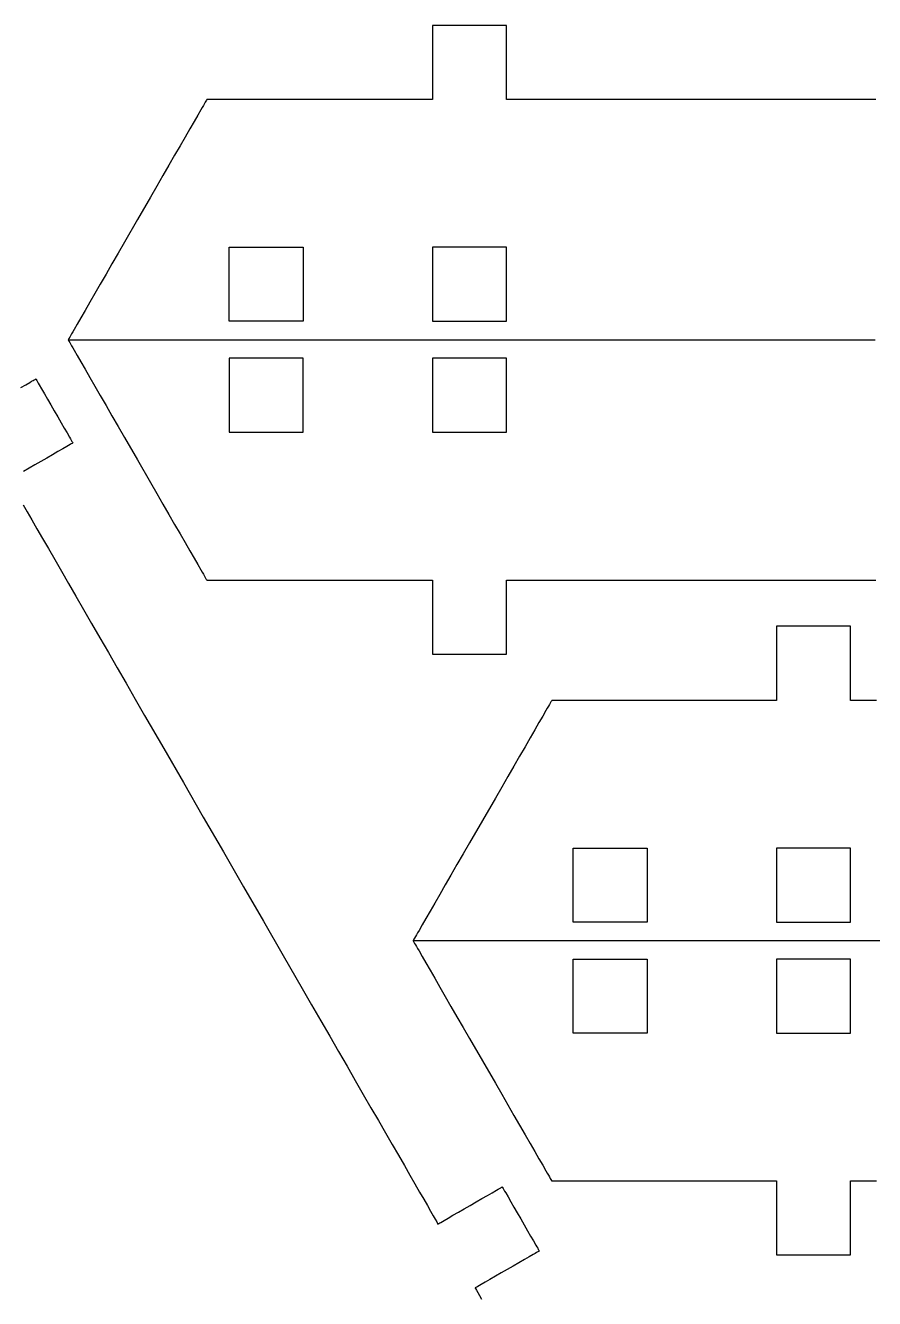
# Model space of a CAD drawing. Header units: millimetres. Extents: x 132 to 771, y 404 to 944.
# Drawn here: x 233.9 to 279.8, y 472.4 to 541.2 of the extents above; entities that cross this region are included whole.
import ezdxf

# ---------------------------------------------------------------- set-up
doc = ezdxf.new("R2010")
doc.units = ezdxf.units.MM
doc.header["$MEASUREMENT"] = 0
doc.layers.get('0').update_dxf_attribs({"linetype": 'CONTINUOUS', "true_color": 0xffffff})

msp = doc.modelspace()

# ---------------------------------------------------------------- linework, layer by layer
at = {"color": 7, "linetype": 'Continuous', "true_color": 0xffffff}
for points in [[(279.83, 537.165), (279.602, 537.165), (279.357, 537.165), (279.087, 537.165), (278.8, 537.165), (278.492, 537.165), (278.167, 537.165), (277.825, 537.165), (277.465, 537.165), (277.092, 537.165), (276.702, 537.165), (275.887, 537.165), (275.025, 537.165), (274.125, 537.165), (273.195, 537.165), (272.24, 537.165), (271.272, 537.165), (270.295, 537.165), (269.317, 537.165), (268.35, 537.165), (267.395, 537.165), (266.465, 537.165), (265.565, 537.165), (264.702, 537.165), (263.885, 537.165), (263.497, 537.165), (263.122, 537.165), (262.765, 537.165), (262.42, 537.165), (262.095, 537.165), (261.787, 537.165), (261.5, 537.165), (261.23, 537.165), (260.982, 537.165), (260.757, 537.165), (260.555, 537.165), (260.377, 537.165), (260.222, 537.165), (260.095, 537.165), (259.992, 537.165), (259.92, 537.165), (259.875, 537.165), (259.86, 537.165), (259.867, 537.177), (259.867, 537.21), (259.867, 537.265), (259.867, 537.337), (259.867, 537.427), (259.867, 537.535), (259.867, 537.79), (259.867, 538.092), (259.867, 538.43), (259.867, 538.792), (259.867, 539.165), (259.867, 539.537), (259.867, 539.9), (259.867, 540.237), (259.867, 540.54), (259.867, 540.795), (259.867, 540.902), (259.867, 540.992), (259.867, 541.065), (259.867, 541.12), (259.867, 541.152), (259.867, 541.165), (259.855, 541.165), (259.822, 541.165), (259.767, 541.165), (259.695, 541.165), (259.605, 541.165), (259.497, 541.165), (259.242, 541.165), (258.94, 541.165), (258.602, 541.165), (258.24, 541.165), (257.867, 541.165), (257.495, 541.165), (257.132, 541.165), (256.795, 541.165), (256.492, 541.165), (256.237, 541.165), (256.13, 541.165), (256.04, 541.165), (255.967, 541.165), (255.912, 541.165), (255.88, 541.165), (255.867, 541.165), (255.867, 541.152), (255.867, 541.12), (255.867, 541.065), (255.867, 540.992), (255.867, 540.902), (255.867, 540.795), (255.867, 540.54), (255.867, 540.237), (255.867, 539.9), (255.867, 539.537), (255.867, 539.165), (255.867, 538.792), (255.867, 538.43), (255.867, 538.092), (255.867, 537.79), (255.867, 537.535), (255.867, 537.427), (255.867, 537.337), (255.867, 537.265), (255.867, 537.21), (255.867, 537.177), (255.867, 537.165), (255.857, 537.165), (255.832, 537.165), (255.79, 537.165), (255.73, 537.165), (255.655, 537.165), (255.565, 537.165), (255.342, 537.165), (255.067, 537.165), (254.74, 537.165), (254.37, 537.165), (253.96, 537.165), (253.512, 537.165), (253.035, 537.165), (252.532, 537.165), (252.005, 537.165), (251.46, 537.165), (250.902, 537.165), (249.762, 537.165), (248.625, 537.165), (248.067, 537.165), (247.522, 537.165), (246.995, 537.165), (246.49, 537.165), (246.012, 537.165), (245.567, 537.165), (245.155, 537.165), (244.785, 537.165), (244.46, 537.165), (244.182, 537.165), (243.96, 537.165), (243.87, 537.165), (243.795, 537.165), (243.737, 537.165), (243.692, 537.165), (243.667, 537.165), (243.657, 537.165), (243.655, 537.155), (243.637, 537.127), (243.612, 537.082), (243.575, 537.02), (243.53, 536.94), (243.475, 536.845), (243.41, 536.732), (243.337, 536.607), (243.167, 536.312), (242.967, 535.965), (242.74, 535.572), (242.487, 535.135), (242.215, 534.66), (241.92, 534.152), (241.61, 533.615), (241.287, 533.055), (240.952, 532.475), (240.61, 531.88), (239.91, 530.67), (239.21, 529.457), (238.867, 528.862), (238.532, 528.282), (238.21, 527.722), (237.9, 527.185), (237.605, 526.677), (237.332, 526.202), (237.08, 525.765), (236.852, 525.37), (236.652, 525.022), (236.482, 524.73), (236.41, 524.602), (236.345, 524.49), (236.29, 524.395), (236.245, 524.315), (236.207, 524.252), (236.182, 524.207), (236.165, 524.177), (236.16, 524.167), (236.165, 524.165), (236.182, 524.137), (236.207, 524.092), (236.245, 524.03), (236.29, 523.95), (236.345, 523.855), (236.41, 523.742), (236.482, 523.617), (236.652, 523.322), (236.852, 522.975), (237.08, 522.582), (237.332, 522.145), (237.605, 521.67), (237.9, 521.162), (238.21, 520.625), (238.532, 520.065), (238.867, 519.485), (239.21, 518.89), (239.91, 517.68), (240.61, 516.467), (240.952, 515.872), (241.287, 515.292), (241.61, 514.732), (241.92, 514.195), (242.215, 513.687), (242.487, 513.212), (242.74, 512.775), (242.967, 512.38), (243.167, 512.032), (243.337, 511.74), (243.41, 511.612), (243.475, 511.5), (243.53, 511.405), (243.575, 511.325), (243.612, 511.262), (243.637, 511.217), (243.655, 511.187), (243.66, 511.177), (243.67, 511.185), (243.695, 511.185), (243.737, 511.185), (243.797, 511.185), (243.872, 511.185), (243.962, 511.185), (244.185, 511.185), (244.46, 511.185), (244.787, 511.185), (245.157, 511.185), (245.567, 511.185), (246.012, 511.185), (246.49, 511.185), (246.995, 511.185), (247.522, 511.185), (248.067, 511.185), (248.625, 511.185), (249.762, 511.185), (250.9, 511.185), (251.457, 511.185), (252.002, 511.185), (252.527, 511.185), (253.032, 511.185), (253.51, 511.185), (253.955, 511.185), (254.365, 511.185), (254.735, 511.185), (255.06, 511.185), (255.335, 511.185), (255.557, 511.185), (255.647, 511.185), (255.72, 511.185), (255.78, 511.185), (255.822, 511.185), (255.847, 511.185), (255.855, 511.185), (255.867, 511.172), (255.867, 511.14), (255.867, 511.085), (255.867, 511.012), (255.867, 510.922), (255.867, 510.815), (255.867, 510.56), (255.867, 510.257), (255.867, 509.92), (255.867, 509.557), (255.867, 509.185), (255.867, 508.812), (255.867, 508.45), (255.867, 508.112), (255.867, 507.81), (255.867, 507.555), (255.867, 507.447), (255.867, 507.357), (255.867, 507.285), (255.867, 507.23), (255.867, 507.197), (255.867, 507.185), (255.88, 507.185), (255.912, 507.185), (255.967, 507.185), (256.04, 507.185), (256.13, 507.185), (256.237, 507.185), (256.492, 507.185), (256.795, 507.185), (257.132, 507.185), (257.495, 507.185), (257.867, 507.185), (258.24, 507.185), (258.602, 507.185), (258.94, 507.185), (259.242, 507.185), (259.497, 507.185), (259.605, 507.185), (259.695, 507.185), (259.767, 507.185), (259.822, 507.185), (259.855, 507.185), (259.867, 507.185), (259.867, 507.197), (259.867, 507.23), (259.867, 507.285), (259.867, 507.357), (259.867, 507.447), (259.867, 507.555), (259.867, 507.81), (259.867, 508.112), (259.867, 508.45), (259.867, 508.812), (259.867, 509.185), (259.867, 509.557), (259.867, 509.92), (259.867, 510.257), (259.867, 510.56), (259.867, 510.815), (259.867, 510.922), (259.867, 511.012), (259.867, 511.085), (259.867, 511.14), (259.867, 511.172), (259.867, 511.185), (259.882, 511.185), (259.927, 511.185), (260, 511.185), (260.102, 511.185), (260.23, 511.185), (260.382, 511.185), (260.562, 511.185), (260.762, 511.185), (260.99, 511.185), (261.235, 511.185), (261.505, 511.185), (261.792, 511.185), (262.1, 511.185), (262.425, 511.185), (262.767, 511.185), (263.127, 511.185), (263.5, 511.185), (263.89, 511.185), (264.705, 511.185), (265.567, 511.185), (266.467, 511.185), (267.397, 511.185), (268.35, 511.185), (269.32, 511.185), (270.295, 511.185), (271.272, 511.185), (272.24, 511.185), (273.195, 511.185), (274.125, 511.185), (275.025, 511.185), (275.885, 511.185), (276.702, 511.185), (277.09, 511.185), (277.465, 511.185), (277.822, 511.185), (278.165, 511.185), (278.49, 511.185), (278.797, 511.185), (279.085, 511.185), (279.352, 511.185), (279.6, 511.185), (279.825, 511.185)], [(244.867, 525.175), (244.867, 525.187), (244.867, 525.22), (244.867, 525.275), (244.867, 525.347), (244.867, 525.437), (244.867, 525.545), (244.867, 525.8), (244.867, 526.102), (244.867, 526.44), (244.867, 526.802), (244.867, 527.175), (244.867, 527.547), (244.867, 527.91), (244.867, 528.247), (244.867, 528.55), (244.867, 528.805), (244.867, 528.912), (244.867, 529.002), (244.867, 529.075), (244.867, 529.13), (244.867, 529.162), (244.867, 529.175), (244.88, 529.175), (244.912, 529.175), (244.967, 529.175), (245.04, 529.175), (245.13, 529.175), (245.237, 529.175), (245.492, 529.175), (245.795, 529.175), (246.132, 529.175), (246.495, 529.175), (246.867, 529.175), (247.24, 529.175), (247.602, 529.175), (247.94, 529.175), (248.242, 529.175), (248.497, 529.175), (248.605, 529.175), (248.695, 529.175), (248.767, 529.175), (248.822, 529.175), (248.855, 529.175), (248.867, 529.175), (248.867, 529.162), (248.867, 529.13), (248.867, 529.075), (248.867, 529.002), (248.867, 528.912), (248.867, 528.805), (248.867, 528.55), (248.867, 528.247), (248.867, 527.91), (248.867, 527.547), (248.867, 527.175), (248.867, 526.802), (248.867, 526.44), (248.867, 526.102), (248.867, 525.8), (248.867, 525.545), (248.867, 525.437), (248.867, 525.347), (248.867, 525.275), (248.867, 525.22), (248.867, 525.187), (248.867, 525.175), (248.855, 525.175), (248.822, 525.175), (248.767, 525.175), (248.695, 525.175), (248.605, 525.175), (248.497, 525.175), (248.242, 525.175), (247.94, 525.175), (247.602, 525.175), (247.24, 525.175), (246.867, 525.175), (246.495, 525.175), (246.132, 525.175), (245.795, 525.175), (245.492, 525.175), (245.237, 525.175), (245.13, 525.175), (245.04, 525.175), (244.967, 525.175), (244.912, 525.175), (244.88, 525.175), (244.867, 525.175)], [(255.867, 525.175), (255.88, 525.175), (255.912, 525.175), (255.967, 525.175), (256.04, 525.175), (256.13, 525.175), (256.237, 525.175), (256.492, 525.175), (256.795, 525.175), (257.132, 525.175), (257.495, 525.175), (257.867, 525.175), (258.24, 525.175), (258.602, 525.175), (258.94, 525.175), (259.242, 525.175), (259.497, 525.175), (259.605, 525.175), (259.695, 525.175), (259.767, 525.175), (259.822, 525.175), (259.855, 525.175), (259.867, 525.175), (259.867, 525.187), (259.867, 525.22), (259.867, 525.275), (259.867, 525.347), (259.867, 525.437), (259.867, 525.545), (259.867, 525.8), (259.867, 526.102), (259.867, 526.44), (259.867, 526.802), (259.867, 527.175), (259.867, 527.547), (259.867, 527.91), (259.867, 528.247), (259.867, 528.55), (259.867, 528.805), (259.867, 528.912), (259.867, 529.002), (259.867, 529.075), (259.867, 529.13), (259.867, 529.162), (259.867, 529.175), (259.855, 529.175), (259.822, 529.175), (259.767, 529.175), (259.695, 529.175), (259.605, 529.175), (259.497, 529.175), (259.242, 529.175), (258.94, 529.175), (258.602, 529.175), (258.24, 529.175), (257.867, 529.175), (257.495, 529.175), (257.132, 529.175), (256.795, 529.175), (256.492, 529.175), (256.237, 529.175), (256.13, 529.175), (256.04, 529.175), (255.967, 529.175), (255.912, 529.175), (255.88, 529.175), (255.867, 529.175), (255.867, 529.162), (255.867, 529.13), (255.867, 529.075), (255.867, 529.002), (255.867, 528.912), (255.867, 528.805), (255.867, 528.55), (255.867, 528.247), (255.867, 527.91), (255.867, 527.547), (255.867, 527.175), (255.867, 526.802), (255.867, 526.44), (255.867, 526.102), (255.867, 525.8), (255.867, 525.545), (255.867, 525.437), (255.867, 525.347), (255.867, 525.275), (255.867, 525.22), (255.867, 525.187), (255.867, 525.175)], [(236.16, 524.175), (236.21, 524.175), (236.355, 524.175), (236.595, 524.175), (236.927, 524.175), (237.345, 524.175), (237.847, 524.175), (238.432, 524.175), (239.092, 524.175), (239.83, 524.175), (240.64, 524.175), (241.517, 524.175), (242.46, 524.175), (243.465, 524.175), (244.53, 524.175), (245.652, 524.175), (246.827, 524.175), (248.052, 524.175), (249.322, 524.175), (250.637, 524.175), (251.995, 524.175), (254.815, 524.175), (257.76, 524.175), (260.807, 524.175), (263.927, 524.175), (267.1, 524.175), (270.295, 524.175), (273.49, 524.175), (276.662, 524.175), (279.782, 524.175)], [(244.867, 523.175), (244.867, 523.162), (244.867, 523.13), (244.867, 523.075), (244.867, 523.002), (244.867, 522.912), (244.867, 522.805), (244.867, 522.55), (244.867, 522.247), (244.867, 521.91), (244.867, 521.547), (244.867, 521.175), (244.867, 520.802), (244.867, 520.44), (244.867, 520.102), (244.867, 519.8), (244.867, 519.545), (244.867, 519.437), (244.867, 519.347), (244.867, 519.275), (244.867, 519.22), (244.867, 519.187), (244.867, 519.175), (244.88, 519.175), (244.912, 519.175), (244.967, 519.175), (245.04, 519.175), (245.13, 519.175), (245.237, 519.175), (245.492, 519.175), (245.795, 519.175), (246.132, 519.175), (246.495, 519.175), (246.867, 519.175), (247.24, 519.175), (247.602, 519.175), (247.94, 519.175), (248.242, 519.175), (248.497, 519.175), (248.605, 519.175), (248.695, 519.175), (248.767, 519.175), (248.822, 519.175), (248.855, 519.175), (248.867, 519.175), (248.867, 519.187), (248.867, 519.22), (248.867, 519.275), (248.867, 519.347), (248.867, 519.437), (248.867, 519.545), (248.867, 519.8), (248.867, 520.102), (248.867, 520.44), (248.867, 520.802), (248.867, 521.175), (248.867, 521.547), (248.867, 521.91), (248.867, 522.247), (248.867, 522.55), (248.867, 522.805), (248.867, 522.912), (248.867, 523.002), (248.867, 523.075), (248.867, 523.13), (248.867, 523.162), (248.867, 523.175), (248.855, 523.175), (248.822, 523.175), (248.767, 523.175), (248.695, 523.175), (248.605, 523.175), (248.497, 523.175), (248.242, 523.175), (247.94, 523.175), (247.602, 523.175), (247.24, 523.175), (246.867, 523.175), (246.495, 523.175), (246.132, 523.175), (245.795, 523.175), (245.492, 523.175), (245.237, 523.175), (245.13, 523.175), (245.04, 523.175), (244.967, 523.175), (244.912, 523.175), (244.88, 523.175), (244.867, 523.175)], [(259.867, 523.175), (259.855, 523.175), (259.822, 523.175), (259.767, 523.175), (259.695, 523.175), (259.605, 523.175), (259.497, 523.175), (259.242, 523.175), (258.94, 523.175), (258.602, 523.175), (258.24, 523.175), (257.867, 523.175), (257.495, 523.175), (257.132, 523.175), (256.795, 523.175), (256.492, 523.175), (256.237, 523.175), (256.13, 523.175), (256.04, 523.175), (255.967, 523.175), (255.912, 523.175), (255.88, 523.175), (255.867, 523.175), (255.867, 523.162), (255.867, 523.13), (255.867, 523.075), (255.867, 523.002), (255.867, 522.912), (255.867, 522.805), (255.867, 522.55), (255.867, 522.247), (255.867, 521.91), (255.867, 521.547), (255.867, 521.175), (255.867, 520.802), (255.867, 520.44), (255.867, 520.102), (255.867, 519.8), (255.867, 519.545), (255.867, 519.437), (255.867, 519.347), (255.867, 519.275), (255.867, 519.22), (255.867, 519.187), (255.867, 519.175), (255.88, 519.175), (255.912, 519.175), (255.967, 519.175), (256.04, 519.175), (256.13, 519.175), (256.237, 519.175), (256.492, 519.175), (256.795, 519.175), (257.132, 519.175), (257.495, 519.175), (257.867, 519.175), (258.24, 519.175), (258.602, 519.175), (258.94, 519.175), (259.242, 519.175), (259.497, 519.175), (259.605, 519.175), (259.695, 519.175), (259.767, 519.175), (259.822, 519.175), (259.855, 519.175), (259.867, 519.175), (259.867, 519.187), (259.867, 519.22), (259.867, 519.275), (259.867, 519.347), (259.867, 519.437), (259.867, 519.545), (259.867, 519.8), (259.867, 520.102), (259.867, 520.44), (259.867, 520.802), (259.867, 521.175), (259.867, 521.547), (259.867, 521.91), (259.867, 522.247), (259.867, 522.55), (259.867, 522.805), (259.867, 522.912), (259.867, 523.002), (259.867, 523.075), (259.867, 523.13), (259.867, 523.162), (259.867, 523.175)], [(233.612, 521.595), (233.872, 521.747), (234.095, 521.875), (234.187, 521.93), (234.265, 521.975), (234.33, 522.01), (234.375, 522.037), (234.405, 522.055), (234.415, 522.06), (234.42, 522.05), (234.437, 522.02), (234.465, 521.975), (234.5, 521.91), (234.545, 521.832), (234.6, 521.74), (234.727, 521.52), (234.88, 521.257), (235.047, 520.965), (235.227, 520.652), (235.415, 520.327), (235.602, 520.005), (235.782, 519.692), (235.95, 519.4), (236.102, 519.137), (236.23, 518.917), (236.285, 518.825), (236.33, 518.745), (236.365, 518.682), (236.392, 518.637), (236.41, 518.607), (236.415, 518.597), (236.405, 518.592), (236.375, 518.575), (236.33, 518.547), (236.265, 518.512), (236.187, 518.467), (236.095, 518.412), (235.872, 518.285), (235.612, 518.132), (235.317, 517.965), (235.005, 517.785), (234.682, 517.597), (234.36, 517.41), (234.047, 517.23), (233.752, 517.062)], [(233.722, 515.26), (233.947, 514.87), (234.197, 514.435), (234.472, 513.96), (234.772, 513.442), (235.092, 512.887), (235.435, 512.295), (235.797, 511.667), (236.177, 511.007), (236.577, 510.315), (236.992, 509.592), (237.425, 508.845), (237.872, 508.07), (238.335, 507.272), (238.807, 506.45), (239.292, 505.61), (239.79, 504.75), (240.295, 503.875), (241.33, 502.08), (242.392, 500.242), (243.47, 498.375), (244.557, 496.492), (245.642, 494.61), (246.72, 492.742), (247.782, 490.902), (248.817, 489.107), (249.322, 488.232), (249.817, 487.372), (250.305, 486.532), (250.777, 485.712), (251.237, 484.912), (251.685, 484.137), (252.117, 483.39), (252.532, 482.667), (252.932, 481.975), (253.312, 481.315), (253.675, 480.687), (254.017, 480.095), (254.337, 479.54), (254.635, 479.022), (254.91, 478.545), (255.16, 478.11), (255.385, 477.72), (255.582, 477.377), (255.755, 477.08), (255.895, 476.832), (256.007, 476.637), (256.09, 476.497), (256.137, 476.41), (256.155, 476.38), (256.175, 476.392), (256.205, 476.41), (256.25, 476.437), (256.315, 476.472), (256.392, 476.517), (256.485, 476.572), (256.707, 476.7), (256.967, 476.852), (257.262, 477.02), (257.575, 477.2), (257.897, 477.387), (258.22, 477.575), (258.532, 477.755), (258.827, 477.922), (259.087, 478.075), (259.31, 478.202), (259.402, 478.257), (259.48, 478.302), (259.545, 478.337), (259.59, 478.365), (259.62, 478.382), (259.63, 478.387), (259.635, 478.377), (259.652, 478.347), (259.68, 478.302), (259.715, 478.237), (259.76, 478.16), (259.815, 478.067), (259.942, 477.847), (260.095, 477.585), (260.262, 477.292), (260.442, 476.98), (260.63, 476.655), (260.817, 476.332), (260.997, 476.02), (261.165, 475.727), (261.317, 475.465), (261.445, 475.245), (261.5, 475.152), (261.545, 475.072), (261.58, 475.01), (261.607, 474.965), (261.625, 474.935), (261.63, 474.925), (261.62, 474.92), (261.59, 474.902), (261.545, 474.875), (261.48, 474.84), (261.402, 474.795), (261.31, 474.74), (261.087, 474.612), (260.827, 474.46), (260.532, 474.292), (260.22, 474.112), (259.897, 473.925), (259.575, 473.737), (259.262, 473.557), (258.967, 473.39), (258.707, 473.237), (258.485, 473.11), (258.392, 473.055), (258.315, 473.01), (258.25, 472.975), (258.205, 472.947), (258.175, 472.93), (258.165, 472.925), (258.17, 472.917), (258.182, 472.895), (258.23, 472.812), (258.302, 472.685), (258.4, 472.52), (258.512, 472.322)], [(279.855, 504.687), (279.54, 504.687), (279.262, 504.687), (279.025, 504.687), (278.825, 504.687), (278.667, 504.687), (278.555, 504.687), (278.485, 504.687), (278.46, 504.687), (278.462, 504.7), (278.462, 504.732), (278.462, 504.787), (278.462, 504.86), (278.462, 504.95), (278.462, 505.057), (278.462, 505.312), (278.462, 505.615), (278.462, 505.952), (278.462, 506.315), (278.462, 506.687), (278.462, 507.06), (278.462, 507.422), (278.462, 507.76), (278.462, 508.062), (278.462, 508.317), (278.462, 508.425), (278.462, 508.515), (278.462, 508.587), (278.462, 508.642), (278.462, 508.675), (278.462, 508.687), (278.45, 508.687), (278.417, 508.687), (278.362, 508.687), (278.29, 508.687), (278.2, 508.687), (278.092, 508.687), (277.837, 508.687), (277.535, 508.687), (277.197, 508.687), (276.835, 508.687), (276.462, 508.687), (276.09, 508.687), (275.727, 508.687), (275.39, 508.687), (275.087, 508.687), (274.832, 508.687), (274.725, 508.687), (274.635, 508.687), (274.562, 508.687), (274.507, 508.687), (274.475, 508.687), (274.462, 508.687), (274.462, 508.675), (274.462, 508.642), (274.462, 508.587), (274.462, 508.515), (274.462, 508.425), (274.462, 508.317), (274.462, 508.062), (274.462, 507.76), (274.462, 507.422), (274.462, 507.06), (274.462, 506.687), (274.462, 506.315), (274.462, 505.952), (274.462, 505.615), (274.462, 505.312), (274.462, 505.057), (274.462, 504.95), (274.462, 504.86), (274.462, 504.787), (274.462, 504.732), (274.462, 504.7), (274.462, 504.687), (274.452, 504.687), (274.427, 504.687), (274.385, 504.687), (274.325, 504.687), (274.252, 504.687), (274.162, 504.687), (273.94, 504.687), (273.665, 504.687), (273.34, 504.687), (272.972, 504.687), (272.562, 504.687), (272.12, 504.687), (271.642, 504.687), (271.14, 504.687), (270.617, 504.687), (270.075, 504.687), (269.517, 504.687), (268.385, 504.687), (267.25, 504.687), (266.695, 504.687), (266.152, 504.687), (265.627, 504.687), (265.125, 504.687), (264.65, 504.687), (264.205, 504.687), (263.797, 504.687), (263.427, 504.687), (263.102, 504.687), (262.827, 504.687), (262.605, 504.687), (262.515, 504.687), (262.442, 504.687), (262.382, 504.687), (262.34, 504.687), (262.312, 504.687), (262.305, 504.687), (262.302, 504.677), (262.285, 504.65), (262.26, 504.605), (262.222, 504.542), (262.177, 504.462), (262.122, 504.367), (262.057, 504.255), (261.985, 504.13), (261.815, 503.835), (261.615, 503.487), (261.387, 503.095), (261.135, 502.657), (260.862, 502.182), (260.567, 501.675), (260.257, 501.137), (259.935, 500.577), (259.6, 499.997), (259.257, 499.402), (258.557, 498.192), (257.857, 496.98), (257.515, 496.385), (257.18, 495.805), (256.857, 495.245), (256.547, 494.707), (256.252, 494.2), (255.98, 493.725), (255.727, 493.287), (255.5, 492.892), (255.3, 492.545), (255.13, 492.252), (255.057, 492.125), (254.992, 492.012), (254.937, 491.917), (254.892, 491.837), (254.855, 491.775), (254.83, 491.73), (254.812, 491.7), (254.807, 491.69), (254.865, 491.697), (255.035, 491.697), (255.317, 491.697), (255.702, 491.697), (256.192, 491.697), (256.777, 491.697), (257.46, 491.697), (258.235, 491.697), (259.095, 491.697), (260.04, 491.697), (261.065, 491.697), (262.167, 491.697), (263.34, 491.697), (264.585, 491.697), (265.895, 491.697), (267.267, 491.697), (268.697, 491.697), (270.182, 491.697), (271.717, 491.697), (273.302, 491.697), (274.93, 491.697), (276.597, 491.697), (280.037, 491.697)], [(263.462, 496.697), (263.475, 496.697), (263.507, 496.697), (263.562, 496.697), (263.635, 496.697), (263.725, 496.697), (263.832, 496.697), (264.087, 496.697), (264.39, 496.697), (264.727, 496.697), (265.09, 496.697), (265.462, 496.697), (265.835, 496.697), (266.197, 496.697), (266.535, 496.697), (266.837, 496.697), (267.092, 496.697), (267.2, 496.697), (267.29, 496.697), (267.362, 496.697), (267.417, 496.697), (267.45, 496.697), (267.462, 496.697), (267.462, 496.685), (267.462, 496.652), (267.462, 496.597), (267.462, 496.525), (267.462, 496.435), (267.462, 496.327), (267.462, 496.072), (267.462, 495.77), (267.462, 495.432), (267.462, 495.07), (267.462, 494.697), (267.462, 494.325), (267.462, 493.962), (267.462, 493.625), (267.462, 493.322), (267.462, 493.067), (267.462, 492.96), (267.462, 492.87), (267.462, 492.797), (267.462, 492.742), (267.462, 492.71), (267.462, 492.697), (267.45, 492.697), (267.417, 492.697), (267.362, 492.697), (267.29, 492.697), (267.2, 492.697), (267.092, 492.697), (266.837, 492.697), (266.535, 492.697), (266.197, 492.697), (265.835, 492.697), (265.462, 492.697), (265.09, 492.697), (264.727, 492.697), (264.39, 492.697), (264.087, 492.697), (263.832, 492.697), (263.725, 492.697), (263.635, 492.697), (263.562, 492.697), (263.507, 492.697), (263.475, 492.697), (263.462, 492.697), (263.462, 492.71), (263.462, 492.742), (263.462, 492.797), (263.462, 492.87), (263.462, 492.96), (263.462, 493.067), (263.462, 493.322), (263.462, 493.625), (263.462, 493.962), (263.462, 494.325), (263.462, 494.697), (263.462, 495.07), (263.462, 495.432), (263.462, 495.77), (263.462, 496.072), (263.462, 496.327), (263.462, 496.435), (263.462, 496.525), (263.462, 496.597), (263.462, 496.652), (263.462, 496.685), (263.462, 496.697)], [(274.462, 492.697), (274.475, 492.697), (274.507, 492.697), (274.562, 492.697), (274.635, 492.697), (274.725, 492.697), (274.832, 492.697), (275.087, 492.697), (275.39, 492.697), (275.727, 492.697), (276.09, 492.697), (276.462, 492.697), (276.835, 492.697), (277.197, 492.697), (277.535, 492.697), (277.837, 492.697), (278.092, 492.697), (278.2, 492.697), (278.29, 492.697), (278.362, 492.697), (278.417, 492.697), (278.45, 492.697), (278.462, 492.697), (278.462, 492.71), (278.462, 492.742), (278.462, 492.797), (278.462, 492.87), (278.462, 492.96), (278.462, 493.067), (278.462, 493.322), (278.462, 493.625), (278.462, 493.962), (278.462, 494.325), (278.462, 494.697), (278.462, 495.07), (278.462, 495.432), (278.462, 495.77), (278.462, 496.072), (278.462, 496.327), (278.462, 496.435), (278.462, 496.525), (278.462, 496.597), (278.462, 496.652), (278.462, 496.685), (278.462, 496.697), (278.45, 496.697), (278.417, 496.697), (278.362, 496.697), (278.29, 496.697), (278.2, 496.697), (278.092, 496.697), (277.837, 496.697), (277.535, 496.697), (277.197, 496.697), (276.835, 496.697), (276.462, 496.697), (276.09, 496.697), (275.727, 496.697), (275.39, 496.697), (275.087, 496.697), (274.832, 496.697), (274.725, 496.697), (274.635, 496.697), (274.562, 496.697), (274.507, 496.697), (274.475, 496.697), (274.462, 496.697), (274.462, 496.685), (274.462, 496.652), (274.462, 496.597), (274.462, 496.525), (274.462, 496.435), (274.462, 496.327), (274.462, 496.072), (274.462, 495.77), (274.462, 495.432), (274.462, 495.07), (274.462, 494.697), (274.462, 494.325), (274.462, 493.962), (274.462, 493.625), (274.462, 493.322), (274.462, 493.067), (274.462, 492.96), (274.462, 492.87), (274.462, 492.797), (274.462, 492.742), (274.462, 492.71), (274.462, 492.697)], [(254.807, 491.697), (254.812, 491.687), (254.83, 491.66), (254.855, 491.615), (254.892, 491.552), (254.937, 491.472), (254.992, 491.377), (255.057, 491.265), (255.13, 491.14), (255.3, 490.845), (255.5, 490.497), (255.727, 490.105), (255.98, 489.667), (256.252, 489.192), (256.547, 488.685), (256.857, 488.147), (257.18, 487.587), (257.515, 487.007), (257.857, 486.412), (258.557, 485.202), (259.257, 483.99), (259.6, 483.395), (259.935, 482.815), (260.257, 482.255), (260.567, 481.717), (260.862, 481.21), (261.135, 480.735), (261.387, 480.297), (261.615, 479.902), (261.815, 479.555), (261.985, 479.262), (262.057, 479.135), (262.122, 479.022), (262.177, 478.927), (262.222, 478.847), (262.26, 478.785), (262.285, 478.74), (262.302, 478.71), (262.307, 478.7), (262.317, 478.707), (262.342, 478.707), (262.385, 478.707), (262.445, 478.707), (262.517, 478.707), (262.607, 478.707), (262.83, 478.707), (263.105, 478.707), (263.43, 478.707), (263.797, 478.707), (264.207, 478.707), (264.65, 478.707), (265.127, 478.707), (265.627, 478.707), (266.152, 478.707), (266.695, 478.707), (267.25, 478.707), (268.382, 478.707), (269.517, 478.707), (270.072, 478.707), (270.615, 478.707), (271.137, 478.707), (271.64, 478.707), (272.115, 478.707), (272.56, 478.707), (272.967, 478.707), (273.335, 478.707), (273.66, 478.707), (273.932, 478.707), (274.155, 478.707), (274.242, 478.707), (274.317, 478.707), (274.375, 478.707), (274.417, 478.707), (274.445, 478.707), (274.452, 478.707), (274.462, 478.695), (274.462, 478.662), (274.462, 478.607), (274.462, 478.535), (274.462, 478.445), (274.462, 478.337), (274.462, 478.082), (274.462, 477.78), (274.462, 477.442), (274.462, 477.08), (274.462, 476.707), (274.462, 476.335), (274.462, 475.972), (274.462, 475.635), (274.462, 475.332), (274.462, 475.077), (274.462, 474.97), (274.462, 474.88), (274.462, 474.807), (274.462, 474.752), (274.462, 474.72), (274.462, 474.707), (274.475, 474.707), (274.507, 474.707), (274.562, 474.707), (274.635, 474.707), (274.725, 474.707), (274.832, 474.707), (275.087, 474.707), (275.39, 474.707), (275.727, 474.707), (276.09, 474.707), (276.462, 474.707), (276.835, 474.707), (277.197, 474.707), (277.535, 474.707), (277.837, 474.707), (278.092, 474.707), (278.2, 474.707), (278.29, 474.707), (278.362, 474.707), (278.417, 474.707), (278.45, 474.707), (278.462, 474.707), (278.462, 474.72), (278.462, 474.752), (278.462, 474.807), (278.462, 474.88), (278.462, 474.97), (278.462, 475.077), (278.462, 475.332), (278.462, 475.635), (278.462, 475.972), (278.462, 476.335), (278.462, 476.707), (278.462, 477.08), (278.462, 477.442), (278.462, 477.78), (278.462, 478.082), (278.462, 478.337), (278.462, 478.445), (278.462, 478.535), (278.462, 478.607), (278.462, 478.662), (278.462, 478.695), (278.462, 478.707), (278.485, 478.707), (278.555, 478.707), (278.67, 478.707), (278.827, 478.707), (279.025, 478.707), (279.265, 478.707), (279.542, 478.707), (279.855, 478.707)], [(263.462, 486.697), (263.462, 486.71), (263.462, 486.742), (263.462, 486.797), (263.462, 486.87), (263.462, 486.96), (263.462, 487.067), (263.462, 487.322), (263.462, 487.625), (263.462, 487.962), (263.462, 488.325), (263.462, 488.697), (263.462, 489.07), (263.462, 489.432), (263.462, 489.77), (263.462, 490.072), (263.462, 490.327), (263.462, 490.435), (263.462, 490.525), (263.462, 490.597), (263.462, 490.652), (263.462, 490.685), (263.462, 490.697), (263.475, 490.697), (263.507, 490.697), (263.562, 490.697), (263.635, 490.697), (263.725, 490.697), (263.832, 490.697), (264.087, 490.697), (264.39, 490.697), (264.727, 490.697), (265.09, 490.697), (265.462, 490.697), (265.835, 490.697), (266.197, 490.697), (266.535, 490.697), (266.837, 490.697), (267.092, 490.697), (267.2, 490.697), (267.29, 490.697), (267.362, 490.697), (267.417, 490.697), (267.45, 490.697), (267.462, 490.697), (267.462, 490.685), (267.462, 490.652), (267.462, 490.597), (267.462, 490.525), (267.462, 490.435), (267.462, 490.327), (267.462, 490.072), (267.462, 489.77), (267.462, 489.432), (267.462, 489.07), (267.462, 488.697), (267.462, 488.325), (267.462, 487.962), (267.462, 487.625), (267.462, 487.322), (267.462, 487.067), (267.462, 486.96), (267.462, 486.87), (267.462, 486.797), (267.462, 486.742), (267.462, 486.71), (267.462, 486.697), (267.45, 486.697), (267.417, 486.697), (267.362, 486.697), (267.29, 486.697), (267.2, 486.697), (267.092, 486.697), (266.837, 486.697), (266.535, 486.697), (266.197, 486.697), (265.835, 486.697), (265.462, 486.697), (265.09, 486.697), (264.727, 486.697), (264.39, 486.697), (264.087, 486.697), (263.832, 486.697), (263.725, 486.697), (263.635, 486.697), (263.562, 486.697), (263.507, 486.697), (263.475, 486.697), (263.462, 486.697)], [(278.462, 490.697), (278.45, 490.697), (278.417, 490.697), (278.362, 490.697), (278.29, 490.697), (278.2, 490.697), (278.092, 490.697), (277.837, 490.697), (277.535, 490.697), (277.197, 490.697), (276.835, 490.697), (276.462, 490.697), (276.09, 490.697), (275.727, 490.697), (275.39, 490.697), (275.087, 490.697), (274.832, 490.697), (274.725, 490.697), (274.635, 490.697), (274.562, 490.697), (274.507, 490.697), (274.475, 490.697), (274.462, 490.697), (274.462, 490.685), (274.462, 490.652), (274.462, 490.597), (274.462, 490.525), (274.462, 490.435), (274.462, 490.327), (274.462, 490.072), (274.462, 489.77), (274.462, 489.432), (274.462, 489.07), (274.462, 488.697), (274.462, 488.325), (274.462, 487.962), (274.462, 487.625), (274.462, 487.322), (274.462, 487.067), (274.462, 486.96), (274.462, 486.87), (274.462, 486.797), (274.462, 486.742), (274.462, 486.71), (274.462, 486.697), (274.475, 486.697), (274.507, 486.697), (274.562, 486.697), (274.635, 486.697), (274.725, 486.697), (274.832, 486.697), (275.087, 486.697), (275.39, 486.697), (275.727, 486.697), (276.09, 486.697), (276.462, 486.697), (276.835, 486.697), (277.197, 486.697), (277.535, 486.697), (277.837, 486.697), (278.092, 486.697), (278.2, 486.697), (278.29, 486.697), (278.362, 486.697), (278.417, 486.697), (278.45, 486.697), (278.462, 486.697), (278.462, 486.71), (278.462, 486.742), (278.462, 486.797), (278.462, 486.87), (278.462, 486.96), (278.462, 487.067), (278.462, 487.322), (278.462, 487.625), (278.462, 487.962), (278.462, 488.325), (278.462, 488.697), (278.462, 489.07), (278.462, 489.432), (278.462, 489.77), (278.462, 490.072), (278.462, 490.327), (278.462, 490.435), (278.462, 490.525), (278.462, 490.597), (278.462, 490.652), (278.462, 490.685), (278.462, 490.697)]]:
    msp.add_lwpolyline(points, dxfattribs=at)

doc.saveas('drawing.dxf')
